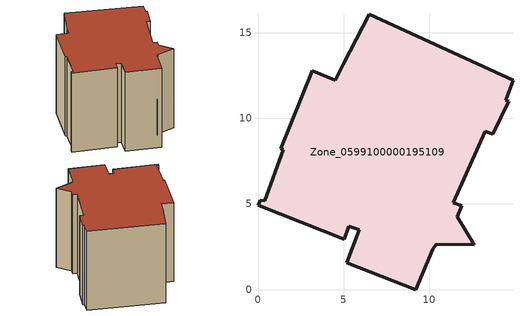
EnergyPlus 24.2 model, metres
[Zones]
Zone_0599100000195109
 floor ground (C_G): 5.9,3.5 5.3,3.69 5.02,2.95 0,4.94 0.12,5.23 0.38,5.18 1.47,8.16 1.33,8.22 3.17,12.76 4.51,12.23 4.97,13.17 6.5,16.07 14.88,12.22 14.44,11.07 14.62,10.99 13.71,9.06 13.27,9.26 11.39,5.09 11.88,4.9 11.63,4.27 12.62,2.64 10.4,2.66 10.19,2.36 9.2,0 5.17,1.59 z0
 wall outside (C_F): 4.51,12.23 3.17,12.76 1.33,8.22 1.47,8.16 0.38,5.18 0.12,5.23 0,4.94 5.02,2.95 5.3,3.69 5.9,3.5 5.17,1.59 9.2,0 10.19,2.36 10.4,2.66 12.62,2.64 11.63,4.27 11.88,4.9 11.39,5.09 13.27,9.26 13.71,9.06 14.62,10.99 14.44,11.07 14.88,12.22 6.5,16.07 4.97,13.17 4.51,12.23 z0:10.78
 roof outside (C_R): 14.44,11.07 14.88,12.22 6.5,16.07 4.97,13.17 4.51,12.23 3.17,12.76 1.33,8.22 1.47,8.16 0.38,5.18 0.12,5.23 0,4.94 5.02,2.95 5.3,3.69 5.9,3.5 5.17,1.59 9.2,0 10.19,2.36 10.4,2.66 12.62,2.64 11.63,4.27 11.88,4.9 11.39,5.09 13.27,9.26 13.71,9.06 14.62,10.99 z10.78
[BUILDING]
Pand.0599100000195109: North Axis=0; Terrain=City; Loads Convergence Tolerance Value=0.04; Temperature Convergence Tolerance Value=0.4; Solar Distribution=FullExterior; Maximum Number of Warmup Days=25; Minimum Number of Warmup Days=1
[Site:Location]
Rotterdam.The.Hague.AP_ZH_NLD Design_Conditions: Latitude=51.96; Longitude=4.45; Time Zone=1; Elevation=-4.5
[SITE:GROUNDTEMPERATURE:BUILDINGSURFACE]
18, 18, 18, 18, 18, 18, 18, 18, 18, 18, 18, 18
[MATERIAL] Thermal Absorptance=0.9; Solar Absorptance=0.7; Visible Absorptance=0.7
Name | Roughness | Thickness | Conductivity | Density | Specific Heat
G.D.1965 | MediumSmooth | 0.15 | 1 | 540 | 1210
F.D.1965 | Rough | 0.3 | 0.857143 | 1920 | 840
R.D.1965 | MediumRough | 0.2 | 0.08 | 1500 | 1000
[CONSTRUCTION]
C_G: G.D.1965
C_F: F.D.1965
C_R: R.D.1965
[ZONE]
Zone_0599100000195109: Type=1; Multiplier=1; Ceiling Height=Autocalculate; Volume=Autocalculate; Floor Area=autocalculate; Part of Total Floor Area=Yes
[ZONEINFILTRATION:DESIGNFLOWRATE]
Infil_Zone_0599100000195109: Zone or ZoneList or Space or SpaceList=Zone_0599100000195109; Schedule=AlwaysOn; Design Flow Rate Calculation Method=Flow/Area; Flow Rate per Floor Area=0.0042; Constant Term Coefficient=1; Temperature Term Coefficient=0; Velocity Term Coefficient=0; Velocity Squared Term Coefficient=0
[HVACTEMPLATE:ZONE:IDEALLOADSAIRSYSTEM]
Zone_0599100000195109: Maximum Heating Supply Air Temperature=50; Minimum Cooling Supply Air Temperature=13; Maximum Heating Supply Air Humidity Ratio=0.0156; Minimum Cooling Supply Air Humidity Ratio=0.0077; Heating Limit=NoLimit; Cooling Limit=NoLimit; Dehumidification Control Type=ConstantSensibleHeatRatio; Cooling Sensible Heat Ratio=0.7; Dehumidification Setpoint=60; Humidification Control Type=None; Humidification Setpoint=30; Outdoor Air Method=None; Outdoor Air Flow Rate per Person=0.00944; Outdoor Air Flow Rate per Zone Floor Area=0; Outdoor Air Flow Rate per Zone=0; Demand Controlled Ventilation Type=None; Outdoor Air Economizer Type=NoEconomizer; Heat Recovery Type=None; Sensible Heat Recovery Effectiveness=0.7; Latent Heat Recovery Effectiveness=0.65
[ZONECONTROL:THERMOSTAT]
ThermostatControl_Zone_0599100000195109: Zone or ZoneList=Zone_0599100000195109; Control Type Schedule=DualSetpointControlType; Control 1=Thermostat_Zone_0599100000195109; Temperature Difference Between Cutout And Setpoint=0
[THERMOSTATSETPOINT:DUALSETPOINT]
Thermostat_Zone_0599100000195109: Heating Setpoint Temperature Schedule=HeatingSetpoint_Zone_0599100000195109; Cooling Setpoint Temperature Schedule=CoolingSetpoint_Zone_0599100000195109
[SCHEDULE:COMPACT]
HeatingSetpoint_Zone_0599100000195109: Through: 12/31, For: AllDays, Until: 24:00, 21
CoolingSetpoint_Zone_0599100000195109: Through: 12/31, For: AllDays, Until: 24:00, 24
DualSetpointControlType: Through: 12/31, For: AllDays, Until: 24:00, 4
AlwaysOn: Through: 12/31, For: AllDays, Until: 24:00, 1
